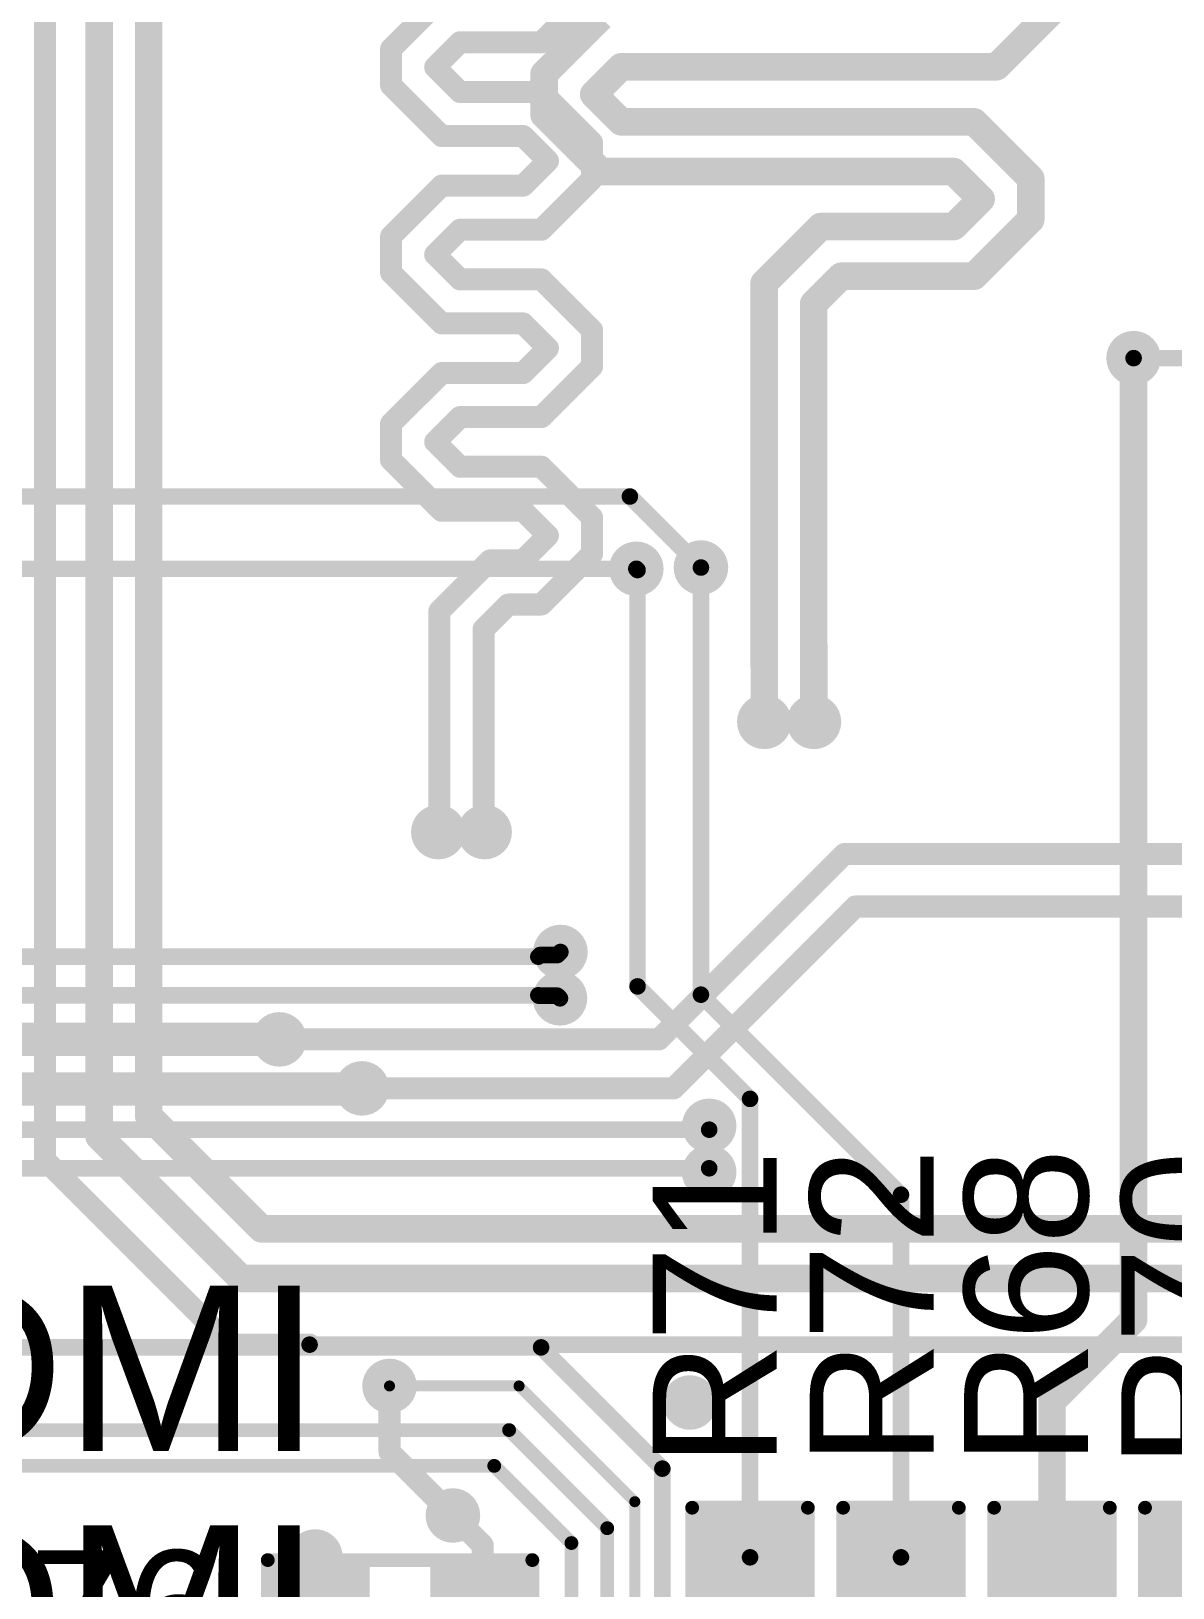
# Model space of a CAD drawing. Header units: millimetres. Extents: x -0.39 to 4.37, y -0.38 to 3.54.
# Drawn here: x 1.155 to 1.569, y 2.128 to 2.693 of the extents above; entities that cross this region are included whole.
import ezdxf

# ---------------------------------------------------------------- set-up
doc = ezdxf.new("R2010")
doc.units = ezdxf.units.MM
doc.header["$MEASUREMENT"] = 0
for name, color, linetype in [('BottomLayer', 5, 'Continuous'), ('BottomSolder', 6, 'Continuous'), ('TopLayer', 1, 'Continuous'), ('TopOverlay', 2, 'Continuous'), ('TopPaste', 8, 'Continuous'), ('TopSolder', 216, 'Continuous'), ('ViaHoleLayer', 16, 'Continuous')]:
    doc.layers.add(name, color=color, linetype=linetype)
doc.styles.add('Arial', font='', dxfattribs={"height": 0.2})
doc.styles.get('Arial').set_extended_font_data('Arial')

# ---------------------------------------------------------------- blocks, each defined once
blk = doc.blocks.new('RES0603_134')
at = {"layer": 'TopLayer'}
for points in [[(-0.015, 0.0175), (-0.015, -0.0175), (-0.045, -0.0175), (-0.045, 0.0175)], [(0.045, 0.0175), (0.045, -0.0175), (0.015, -0.0175), (0.015, 0.0175)]]:
    blk.add_hatch(color=1, dxfattribs=at).paths.add_polyline_path(points)
at = {"layer": 'TopPaste'}
for points in [[(-0.015, 0.0175), (-0.015, -0.0175), (-0.045, -0.0175), (-0.045, 0.0175)], [(0.045, 0.0175), (0.045, -0.0175), (0.015, -0.0175), (0.015, 0.0175)]]:
    blk.add_hatch(color=8, dxfattribs=at).paths.add_polyline_path(points)
at = {"layer": 'TopSolder'}
for points in [[(-0.011, 0.0215), (-0.011, -0.0215), (-0.049, -0.0215), (-0.049, 0.0215)], [(0.049, 0.0215), (0.049, -0.0215), (0.011, -0.0215), (0.011, 0.0215)]]:
    blk.add_hatch(color=216, dxfattribs=at).paths.add_polyline_path(points)
at = {"layer": 'TopOverlay', "const_width": 0.005}
for points in [[(-0.048, 0.021), (-0.048, -0.021)], [(0.048, 0.021), (-0.048, 0.021)], [(0.048, 0.021), (0.048, -0.021)], [(0.048, -0.021), (-0.048, -0.021)]]:
    blk.add_lwpolyline(points, dxfattribs=at)
at = {"layer": 'TopOverlay', "const_width": 0.0025}
for points in [[(-0.04925, 0.021, 1), (-0.04675, 0.021, 1)], [(-0.04925, 0.021, 1), (-0.04675, 0.021, 1)], [(0.04675, 0.021, 1), (0.04925, 0.021, 1)], [(0.04675, 0.021, 1), (0.04925, 0.021, 1)], [(-0.04925, -0.021, 1), (-0.04675, -0.021, 1)], [(-0.04925, -0.021, 1), (-0.04675, -0.021, 1)], [(0.04675, -0.021, 1), (0.04925, -0.021, 1)], [(0.04675, -0.021, 1), (0.04925, -0.021, 1)]]:
    blk.add_lwpolyline(points, format="xyb", close=True, dxfattribs=at)
blk = doc.blocks.new('RES0603_158')
at = {"layer": 'TopLayer'}
for points in [[(-0.015, 0.0175), (-0.015, -0.0175), (-0.045, -0.0175), (-0.045, 0.0175)], [(0.045, 0.0175), (0.045, -0.0175), (0.015, -0.0175), (0.015, 0.0175)]]:
    blk.add_hatch(color=1, dxfattribs=at).paths.add_polyline_path(points)
at = {"layer": 'TopPaste'}
for points in [[(-0.015, 0.0175), (-0.015, -0.0175), (-0.045, -0.0175), (-0.045, 0.0175)], [(0.045, 0.0175), (0.045, -0.0175), (0.015, -0.0175), (0.015, 0.0175)]]:
    blk.add_hatch(color=8, dxfattribs=at).paths.add_polyline_path(points)
at = {"layer": 'TopSolder'}
for points in [[(-0.011, 0.0215), (-0.011, -0.0215), (-0.049, -0.0215), (-0.049, 0.0215)], [(0.049, 0.0215), (0.049, -0.0215), (0.011, -0.0215), (0.011, 0.0215)]]:
    blk.add_hatch(color=216, dxfattribs=at).paths.add_polyline_path(points)
at = {"layer": 'TopOverlay', "const_width": 0.005}
for points in [[(-0.048, -0.021), (-0.048, 0.021)], [(0.048, 0.021), (-0.048, 0.021)], [(0.048, -0.021), (0.048, 0.021)], [(0.048, -0.021), (-0.048, -0.021)]]:
    blk.add_lwpolyline(points, dxfattribs=at)
at = {"layer": 'TopOverlay', "const_width": 0.0025}
for points in [[(-0.04925, 0.021, 1), (-0.04675, 0.021, 1)], [(-0.04925, 0.021, 1), (-0.04675, 0.021, 1)], [(0.04675, 0.021, 1), (0.04925, 0.021, 1)], [(0.04675, 0.021, 1), (0.04925, 0.021, 1)], [(-0.04925, -0.021, 1), (-0.04675, -0.021, 1)], [(-0.04925, -0.021, 1), (-0.04675, -0.021, 1)], [(0.04675, -0.021, 1), (0.04925, -0.021, 1)], [(0.04675, -0.021, 1), (0.04925, -0.021, 1)]]:
    blk.add_lwpolyline(points, format="xyb", close=True, dxfattribs=at)
blk = doc.blocks.new('RES0603_336')
at = {"layer": 'TopLayer'}
for points in [[(-0.015, 0.0175), (-0.015, -0.0175), (-0.045, -0.0175), (-0.045, 0.0175)], [(0.045, 0.0175), (0.045, -0.0175), (0.015, -0.0175), (0.015, 0.0175)]]:
    blk.add_hatch(color=1, dxfattribs=at).paths.add_polyline_path(points)
at = {"layer": 'TopPaste'}
for points in [[(-0.015, 0.0175), (-0.015, -0.0175), (-0.045, -0.0175), (-0.045, 0.0175)], [(0.045, 0.0175), (0.045, -0.0175), (0.015, -0.0175), (0.015, 0.0175)]]:
    blk.add_hatch(color=8, dxfattribs=at).paths.add_polyline_path(points)
at = {"layer": 'TopSolder'}
for points in [[(-0.011, 0.0215), (-0.011, -0.0215), (-0.049, -0.0215), (-0.049, 0.0215)], [(0.049, 0.0215), (0.049, -0.0215), (0.011, -0.0215), (0.011, 0.0215)]]:
    blk.add_hatch(color=216, dxfattribs=at).paths.add_polyline_path(points)
at = {"layer": 'TopOverlay', "const_width": 0.005}
for points in [[(-0.048, -0.021), (-0.048, 0.021)], [(0.048, 0.021), (-0.048, 0.021)], [(0.048, -0.021), (0.048, 0.021)], [(0.048, -0.021), (-0.048, -0.021)]]:
    blk.add_lwpolyline(points, dxfattribs=at)
at = {"layer": 'TopOverlay', "const_width": 0.0025}
for points in [[(-0.04925, 0.021, 1), (-0.04675, 0.021, 1)], [(-0.04925, 0.021, 1), (-0.04675, 0.021, 1)], [(0.04675, 0.021, 1), (0.04925, 0.021, 1)], [(0.04675, 0.021, 1), (0.04925, 0.021, 1)], [(-0.04925, -0.021, 1), (-0.04675, -0.021, 1)], [(-0.04925, -0.021, 1), (-0.04675, -0.021, 1)], [(0.04675, -0.021, 1), (0.04925, -0.021, 1)], [(0.04675, -0.021, 1), (0.04925, -0.021, 1)]]:
    blk.add_lwpolyline(points, format="xyb", close=True, dxfattribs=at)
blk = doc.blocks.new('RES0603_344')
at = {"layer": 'TopLayer'}
for points in [[(-0.015, 0.0175), (-0.015, -0.0175), (-0.045, -0.0175), (-0.045, 0.0175)], [(0.045, 0.0175), (0.045, -0.0175), (0.015, -0.0175), (0.015, 0.0175)]]:
    blk.add_hatch(color=1, dxfattribs=at).paths.add_polyline_path(points)
at = {"layer": 'TopPaste'}
for points in [[(-0.015, 0.0175), (-0.015, -0.0175), (-0.045, -0.0175), (-0.045, 0.0175)], [(0.045, 0.0175), (0.045, -0.0175), (0.015, -0.0175), (0.015, 0.0175)]]:
    blk.add_hatch(color=8, dxfattribs=at).paths.add_polyline_path(points)
at = {"layer": 'TopSolder'}
for points in [[(-0.011, 0.0215), (-0.011, -0.0215), (-0.049, -0.0215), (-0.049, 0.0215)], [(0.049, 0.0215), (0.049, -0.0215), (0.011, -0.0215), (0.011, 0.0215)]]:
    blk.add_hatch(color=216, dxfattribs=at).paths.add_polyline_path(points)
at = {"layer": 'TopOverlay', "const_width": 0.005}
for points in [[(-0.048, -0.021), (-0.048, 0.021)], [(0.048, 0.021), (-0.048, 0.021)], [(0.048, -0.021), (0.048, 0.021)], [(0.048, -0.021), (-0.048, -0.021)]]:
    blk.add_lwpolyline(points, dxfattribs=at)
at = {"layer": 'TopOverlay', "const_width": 0.0025}
for points in [[(-0.04925, 0.021, 1), (-0.04675, 0.021, 1)], [(-0.04925, 0.021, 1), (-0.04675, 0.021, 1)], [(0.04675, 0.021, 1), (0.04925, 0.021, 1)], [(0.04675, 0.021, 1), (0.04925, 0.021, 1)], [(-0.04925, -0.021, 1), (-0.04675, -0.021, 1)], [(-0.04925, -0.021, 1), (-0.04675, -0.021, 1)], [(0.04675, -0.021, 1), (0.04925, -0.021, 1)], [(0.04675, -0.021, 1), (0.04925, -0.021, 1)]]:
    blk.add_lwpolyline(points, format="xyb", close=True, dxfattribs=at)
blk = doc.blocks.new('RES0603_384')
at = {"layer": 'TopLayer'}
for points in [[(-0.015, 0.0175), (-0.015, -0.0175), (-0.045, -0.0175), (-0.045, 0.0175)], [(0.045, 0.0175), (0.045, -0.0175), (0.015, -0.0175), (0.015, 0.0175)]]:
    blk.add_hatch(color=1, dxfattribs=at).paths.add_polyline_path(points)
at = {"layer": 'TopPaste'}
for points in [[(-0.015, 0.0175), (-0.015, -0.0175), (-0.045, -0.0175), (-0.045, 0.0175)], [(0.045, 0.0175), (0.045, -0.0175), (0.015, -0.0175), (0.015, 0.0175)]]:
    blk.add_hatch(color=8, dxfattribs=at).paths.add_polyline_path(points)
at = {"layer": 'TopSolder'}
for points in [[(-0.011, 0.0215), (-0.011, -0.0215), (-0.049, -0.0215), (-0.049, 0.0215)], [(0.049, 0.0215), (0.049, -0.0215), (0.011, -0.0215), (0.011, 0.0215)]]:
    blk.add_hatch(color=216, dxfattribs=at).paths.add_polyline_path(points)
at = {"layer": 'TopOverlay', "const_width": 0.005}
for points in [[(-0.048, -0.021), (-0.048, 0.021)], [(0.048, 0.021), (-0.048, 0.021)], [(0.048, -0.021), (0.048, 0.021)], [(0.048, -0.021), (-0.048, -0.021)]]:
    blk.add_lwpolyline(points, dxfattribs=at)
at = {"layer": 'TopOverlay', "const_width": 0.0025}
for points in [[(-0.04925, 0.021, 1), (-0.04675, 0.021, 1)], [(-0.04925, 0.021, 1), (-0.04675, 0.021, 1)], [(0.04675, 0.021, 1), (0.04925, 0.021, 1)], [(0.04675, 0.021, 1), (0.04925, 0.021, 1)], [(-0.04925, -0.021, 1), (-0.04675, -0.021, 1)], [(-0.04925, -0.021, 1), (-0.04675, -0.021, 1)], [(0.04675, -0.021, 1), (0.04925, -0.021, 1)], [(0.04675, -0.021, 1), (0.04925, -0.021, 1)]]:
    blk.add_lwpolyline(points, format="xyb", close=True, dxfattribs=at)

msp = doc.modelspace()

# ---------------------------------------------------------------- hatches: boundary and pattern name
at = {"layer": 'BottomLayer'}
h = msp.add_hatch(color=5, dxfattribs=at)
edge = h.paths.add_edge_path()
edge.add_arc((1.555, 2.574), 0.00591, 0, 360)
h = msp.add_hatch(color=5, dxfattribs=at)
edge = h.paths.add_edge_path()
edge.add_arc((1.37455, 2.49755), 0.00591, 0, 360)
h = msp.add_hatch(color=5, dxfattribs=at)
edge = h.paths.add_edge_path()
edge.add_arc((1.398, 2.498), 0.00591, 0, 360)
h = msp.add_hatch(color=5, dxfattribs=at)
edge = h.paths.add_edge_path()
edge.add_arc((1.421, 2.442), 0.00591, 0, 360)
h = msp.add_hatch(color=5, dxfattribs=at)
edge = h.paths.add_edge_path()
edge.add_arc((1.439, 2.442), 0.00591, 0, 360)
h = msp.add_hatch(color=5, dxfattribs=at)
edge = h.paths.add_edge_path()
edge.add_arc((1.3027, 2.402), 0.00591, 0, 360)
h = msp.add_hatch(color=5, dxfattribs=at)
edge = h.paths.add_edge_path()
edge.add_arc((1.31952, 2.402), 0.00591, 0, 360)
h = msp.add_hatch(color=5, dxfattribs=at)
edge = h.paths.add_edge_path()
edge.add_arc((1.347, 2.35849), 0.00591, 0, 360)
h = msp.add_hatch(color=5, dxfattribs=at)
edge = h.paths.add_edge_path()
edge.add_arc((1.34685, 2.34168), 0.00591, 0, 360)
h = msp.add_hatch(color=5, dxfattribs=at)
edge = h.paths.add_edge_path()
edge.add_arc((1.245, 2.32678), 0.00591, 0, 360)
h = msp.add_hatch(color=5, dxfattribs=at)
edge = h.paths.add_edge_path()
edge.add_arc((1.275, 2.309), 0.00591, 0, 360)
h = msp.add_hatch(color=5, dxfattribs=at)
edge = h.paths.add_edge_path()
edge.add_arc((1.401, 2.29541), 0.00591, 0, 360)
h = msp.add_hatch(color=5, dxfattribs=at)
edge = h.paths.add_edge_path()
edge.add_arc((1.401, 2.27859), 0.00591, 0, 360)
h = msp.add_hatch(color=5, dxfattribs=at)
edge = h.paths.add_edge_path()
edge.add_arc((1.285, 2.201), 0.00591, 0, 360)
h = msp.add_hatch(color=5, dxfattribs=at)
edge = h.paths.add_edge_path()
edge.add_arc((1.394, 2.195), 0.00591, 0, 360)
h = msp.add_hatch(color=5, dxfattribs=at)
edge = h.paths.add_edge_path()
edge.add_arc((1.308, 2.154), 0.00591, 0, 360)
h = msp.add_hatch(color=5, dxfattribs=at)
edge = h.paths.add_edge_path()
edge.add_arc((1.258, 2.139), 0.00591, 0, 360)
at = {"layer": 'BottomSolder'}
h = msp.add_hatch(color=6, dxfattribs=at)
edge = h.paths.add_edge_path()
edge.add_arc((1.555, 2.574), 0.00991, 0, 360)
h = msp.add_hatch(color=6, dxfattribs=at)
edge = h.paths.add_edge_path()
edge.add_arc((1.37455, 2.49755), 0.00991, 0, 360)
h = msp.add_hatch(color=6, dxfattribs=at)
edge = h.paths.add_edge_path()
edge.add_arc((1.398, 2.498), 0.00991, 0, 360)
h = msp.add_hatch(color=6, dxfattribs=at)
edge = h.paths.add_edge_path()
edge.add_arc((1.421, 2.442), 0.00991, 0, 360)
h = msp.add_hatch(color=6, dxfattribs=at)
edge = h.paths.add_edge_path()
edge.add_arc((1.439, 2.442), 0.00991, 0, 360)
h = msp.add_hatch(color=6, dxfattribs=at)
edge = h.paths.add_edge_path()
edge.add_arc((1.3027, 2.402), 0.00991, 0, 360)
h = msp.add_hatch(color=6, dxfattribs=at)
edge = h.paths.add_edge_path()
edge.add_arc((1.31952, 2.402), 0.00991, 0, 360)
h = msp.add_hatch(color=6, dxfattribs=at)
edge = h.paths.add_edge_path()
edge.add_arc((1.347, 2.35849), 0.00991, 0, 360)
h = msp.add_hatch(color=6, dxfattribs=at)
edge = h.paths.add_edge_path()
edge.add_arc((1.34685, 2.34168), 0.00991, 0, 360)
h = msp.add_hatch(color=6, dxfattribs=at)
edge = h.paths.add_edge_path()
edge.add_arc((1.245, 2.32678), 0.00991, 0, 360)
h = msp.add_hatch(color=6, dxfattribs=at)
edge = h.paths.add_edge_path()
edge.add_arc((1.275, 2.309), 0.00991, 0, 360)
h = msp.add_hatch(color=6, dxfattribs=at)
edge = h.paths.add_edge_path()
edge.add_arc((1.401, 2.29541), 0.00991, 0, 360)
h = msp.add_hatch(color=6, dxfattribs=at)
edge = h.paths.add_edge_path()
edge.add_arc((1.401, 2.27859), 0.00991, 0, 360)
h = msp.add_hatch(color=6, dxfattribs=at)
edge = h.paths.add_edge_path()
edge.add_arc((1.285, 2.201), 0.00991, 0, 360)
h = msp.add_hatch(color=6, dxfattribs=at)
edge = h.paths.add_edge_path()
edge.add_arc((1.394, 2.195), 0.00991, 0, 360)
h = msp.add_hatch(color=6, dxfattribs=at)
edge = h.paths.add_edge_path()
edge.add_arc((1.308, 2.154), 0.00991, 0, 360)
h = msp.add_hatch(color=6, dxfattribs=at)
edge = h.paths.add_edge_path()
edge.add_arc((1.258, 2.139), 0.00991, 0, 360)
at = {"layer": 'TopLayer'}
h = msp.add_hatch(color=1, dxfattribs=at)
edge = h.paths.add_edge_path()
edge.add_arc((1.555, 2.574), 0.00591, 0, 360)
h = msp.add_hatch(color=1, dxfattribs=at)
edge = h.paths.add_edge_path()
edge.add_arc((1.37455, 2.49755), 0.00591, 0, 360)
h = msp.add_hatch(color=1, dxfattribs=at)
edge = h.paths.add_edge_path()
edge.add_arc((1.398, 2.498), 0.00591, 0, 360)
h = msp.add_hatch(color=1, dxfattribs=at)
edge = h.paths.add_edge_path()
edge.add_arc((1.421, 2.442), 0.00591, 0, 360)
h = msp.add_hatch(color=1, dxfattribs=at)
edge = h.paths.add_edge_path()
edge.add_arc((1.439, 2.442), 0.00591, 0, 360)
h = msp.add_hatch(color=1, dxfattribs=at)
edge = h.paths.add_edge_path()
edge.add_arc((1.3027, 2.402), 0.00591, 0, 360)
h = msp.add_hatch(color=1, dxfattribs=at)
edge = h.paths.add_edge_path()
edge.add_arc((1.31952, 2.402), 0.00591, 0, 360)
h = msp.add_hatch(color=1, dxfattribs=at)
edge = h.paths.add_edge_path()
edge.add_arc((1.347, 2.35849), 0.00591, 0, 360)
h = msp.add_hatch(color=1, dxfattribs=at)
edge = h.paths.add_edge_path()
edge.add_arc((1.34685, 2.34168), 0.00591, 0, 360)
h = msp.add_hatch(color=1, dxfattribs=at)
edge = h.paths.add_edge_path()
edge.add_arc((1.245, 2.32678), 0.00591, 0, 360)
h = msp.add_hatch(color=1, dxfattribs=at)
edge = h.paths.add_edge_path()
edge.add_arc((1.275, 2.309), 0.00591, 0, 360)
h = msp.add_hatch(color=1, dxfattribs=at)
edge = h.paths.add_edge_path()
edge.add_arc((1.401, 2.29541), 0.00591, 0, 360)
h = msp.add_hatch(color=1, dxfattribs=at)
edge = h.paths.add_edge_path()
edge.add_arc((1.401, 2.27859), 0.00591, 0, 360)
h = msp.add_hatch(color=1, dxfattribs=at)
edge = h.paths.add_edge_path()
edge.add_arc((1.285, 2.201), 0.00591, 0, 360)
h = msp.add_hatch(color=1, dxfattribs=at)
edge = h.paths.add_edge_path()
edge.add_arc((1.394, 2.195), 0.00591, 0, 360)
h = msp.add_hatch(color=1, dxfattribs=at)
edge = h.paths.add_edge_path()
edge.add_arc((1.308, 2.154), 0.00591, 0, 360)
h = msp.add_hatch(color=1, dxfattribs=at)
edge = h.paths.add_edge_path()
edge.add_arc((1.258, 2.139), 0.00591, 0, 360)
at = {"layer": 'TopSolder'}
h = msp.add_hatch(color=216, dxfattribs=at)
edge = h.paths.add_edge_path()
edge.add_arc((1.555, 2.574), 0.00991, 0, 360)
h = msp.add_hatch(color=216, dxfattribs=at)
edge = h.paths.add_edge_path()
edge.add_arc((1.37455, 2.49755), 0.00991, 0, 360)
h = msp.add_hatch(color=216, dxfattribs=at)
edge = h.paths.add_edge_path()
edge.add_arc((1.398, 2.498), 0.00991, 0, 360)
h = msp.add_hatch(color=216, dxfattribs=at)
edge = h.paths.add_edge_path()
edge.add_arc((1.421, 2.442), 0.00991, 0, 360)
h = msp.add_hatch(color=216, dxfattribs=at)
edge = h.paths.add_edge_path()
edge.add_arc((1.439, 2.442), 0.00991, 0, 360)
h = msp.add_hatch(color=216, dxfattribs=at)
edge = h.paths.add_edge_path()
edge.add_arc((1.3027, 2.402), 0.00991, 0, 360)
h = msp.add_hatch(color=216, dxfattribs=at)
edge = h.paths.add_edge_path()
edge.add_arc((1.31952, 2.402), 0.00991, 0, 360)
h = msp.add_hatch(color=216, dxfattribs=at)
edge = h.paths.add_edge_path()
edge.add_arc((1.347, 2.35849), 0.00991, 0, 360)
h = msp.add_hatch(color=216, dxfattribs=at)
edge = h.paths.add_edge_path()
edge.add_arc((1.34685, 2.34168), 0.00991, 0, 360)
h = msp.add_hatch(color=216, dxfattribs=at)
edge = h.paths.add_edge_path()
edge.add_arc((1.245, 2.32678), 0.00991, 0, 360)
h = msp.add_hatch(color=216, dxfattribs=at)
edge = h.paths.add_edge_path()
edge.add_arc((1.275, 2.309), 0.00991, 0, 360)
h = msp.add_hatch(color=216, dxfattribs=at)
edge = h.paths.add_edge_path()
edge.add_arc((1.401, 2.29541), 0.00991, 0, 360)
h = msp.add_hatch(color=216, dxfattribs=at)
edge = h.paths.add_edge_path()
edge.add_arc((1.401, 2.27859), 0.00991, 0, 360)
h = msp.add_hatch(color=216, dxfattribs=at)
edge = h.paths.add_edge_path()
edge.add_arc((1.285, 2.201), 0.00991, 0, 360)
h = msp.add_hatch(color=216, dxfattribs=at)
edge = h.paths.add_edge_path()
edge.add_arc((1.394, 2.195), 0.00991, 0, 360)
h = msp.add_hatch(color=216, dxfattribs=at)
edge = h.paths.add_edge_path()
edge.add_arc((1.308, 2.154), 0.00991, 0, 360)
h = msp.add_hatch(color=216, dxfattribs=at)
edge = h.paths.add_edge_path()
edge.add_arc((1.258, 2.139), 0.00991, 0, 360)
at = {"layer": 'ViaHoleLayer'}
h = msp.add_hatch(color=16, dxfattribs=at)
edge = h.paths.add_edge_path()
edge.add_arc((1.555, 2.574), 0.00394, 0, 360)
h = msp.add_hatch(color=16, dxfattribs=at)
edge = h.paths.add_edge_path()
edge.add_arc((1.37455, 2.49755), 0.00394, 0, 360)
h = msp.add_hatch(color=16, dxfattribs=at)
edge = h.paths.add_edge_path()
edge.add_arc((1.398, 2.498), 0.00394, 0, 360)
h = msp.add_hatch(color=16, dxfattribs=at)
edge = h.paths.add_edge_path()
edge.add_arc((1.421, 2.442), 0.00394, 0, 360)
h = msp.add_hatch(color=16, dxfattribs=at)
edge = h.paths.add_edge_path()
edge.add_arc((1.439, 2.442), 0.00394, 0, 360)
h = msp.add_hatch(color=16, dxfattribs=at)
edge = h.paths.add_edge_path()
edge.add_arc((1.3027, 2.402), 0.00394, 0, 360)
h = msp.add_hatch(color=16, dxfattribs=at)
edge = h.paths.add_edge_path()
edge.add_arc((1.31952, 2.402), 0.00394, 0, 360)
h = msp.add_hatch(color=16, dxfattribs=at)
edge = h.paths.add_edge_path()
edge.add_arc((1.347, 2.35849), 0.00394, 0, 360)
h = msp.add_hatch(color=16, dxfattribs=at)
edge = h.paths.add_edge_path()
edge.add_arc((1.34685, 2.34168), 0.00394, 0, 360)
h = msp.add_hatch(color=16, dxfattribs=at)
edge = h.paths.add_edge_path()
edge.add_arc((1.245, 2.32678), 0.00394, 0, 360)
h = msp.add_hatch(color=16, dxfattribs=at)
edge = h.paths.add_edge_path()
edge.add_arc((1.275, 2.309), 0.00394, 0, 360)
h = msp.add_hatch(color=16, dxfattribs=at)
edge = h.paths.add_edge_path()
edge.add_arc((1.401, 2.29541), 0.00394, 0, 360)
h = msp.add_hatch(color=16, dxfattribs=at)
edge = h.paths.add_edge_path()
edge.add_arc((1.401, 2.27859), 0.00394, 0, 360)
h = msp.add_hatch(color=16, dxfattribs=at)
edge = h.paths.add_edge_path()
edge.add_arc((1.285, 2.201), 0.00394, 0, 360)
h = msp.add_hatch(color=16, dxfattribs=at)
edge = h.paths.add_edge_path()
edge.add_arc((1.394, 2.195), 0.00394, 0, 360)
h = msp.add_hatch(color=16, dxfattribs=at)
edge = h.paths.add_edge_path()
edge.add_arc((1.308, 2.154), 0.00394, 0, 360)
h = msp.add_hatch(color=16, dxfattribs=at)
edge = h.paths.add_edge_path()
edge.add_arc((1.258, 2.139), 0.00394, 0, 360)

# ---------------------------------------------------------------- linework, layer by layer
at = {"layer": 'BottomLayer'}
for points, const_width in [([(1.16, 2.283), (1.16, 2.848)], 0.008), ([(1.17961, 2.67521), (1.17961, 2.83)], 0.01), ([(1.19761, 2.67521), (1.19761, 2.83)], 0.01), ([(1.28557, 2.68622), (1.30394, 2.70459)], 0.008), ([(1.34011, 2.68859), (1.35848, 2.70697)], 0.008), ([(1.28557, 2.67297), (1.28557, 2.68622)], 0.008), ([(1.30157, 2.67959), (1.31057, 2.68859)], 0.008), ([(1.31057, 2.68859), (1.34011, 2.68859)], 0.008), ([(1.30157, 2.67959), (1.30157, 2.67959)], 0.008), ([(1.30157, 2.67959), (1.31057, 2.67059)], 0.008), ([(1.17961, 2.29154), (1.17961, 2.67521)], 0.01), ([(1.19761, 2.299), (1.19761, 2.67521)], 0.01), ([(1.28557, 2.67297), (1.30394, 2.65459)], 0.008), ([(1.31057, 2.67059), (1.34011, 2.67059)], 0.008), ([(1.34011, 2.67059), (1.35848, 2.65222)], 0.008), ([(1.30394, 2.65459), (1.33348, 2.65459)], 0.008), ([(1.33348, 2.65459), (1.34248, 2.64559)], 0.008), ([(1.35848, 2.63897), (1.35848, 2.65222)], 0.008), ([(1.33348, 2.63659), (1.34248, 2.64559)], 0.008), ([(1.34248, 2.64559), (1.34248, 2.64559)], 0.008), ([(1.28557, 2.61822), (1.30394, 2.63659)], 0.008), ([(1.30394, 2.63659), (1.33348, 2.63659)], 0.008), ([(1.34011, 2.62059), (1.35848, 2.63897)], 0.008), ([(1.28557, 2.60497), (1.28557, 2.61822)], 0.008), ([(1.30157, 2.61159), (1.31057, 2.62059)], 0.008), ([(1.31057, 2.62059), (1.34011, 2.62059)], 0.008), ([(1.30157, 2.61159), (1.30157, 2.61159)], 0.008), ([(1.30157, 2.61159), (1.31057, 2.60259)], 0.008), ([(1.28557, 2.60497), (1.30394, 2.58659)], 0.008), ([(1.31057, 2.60259), (1.34011, 2.60259)], 0.008), ([(1.34011, 2.60259), (1.35848, 2.58422)], 0.008), ([(1.30394, 2.58659), (1.33348, 2.58659)], 0.008), ([(1.33348, 2.58659), (1.34248, 2.57759)], 0.008), ([(1.35848, 2.57097), (1.35848, 2.58422)], 0.008), ([(1.33348, 2.56859), (1.34248, 2.57759)], 0.008), ([(1.34248, 2.57759), (1.34248, 2.57759)], 0.008), ([(1.555, 2.574), (2.467, 2.574)], 0.006), ([(1.28557, 2.55022), (1.30394, 2.56859)], 0.008), ([(1.30394, 2.56859), (1.33348, 2.56859)], 0.008), ([(1.34011, 2.55259), (1.35848, 2.57097)], 0.008), ([(1.28557, 2.53697), (1.28557, 2.55022)], 0.008), ([(1.30157, 2.54359), (1.31057, 2.55259)], 0.008), ([(1.31057, 2.55259), (1.34011, 2.55259)], 0.008), ([(1.30157, 2.54359), (1.30157, 2.54359)], 0.008), ([(1.30157, 2.54359), (1.31057, 2.53459)], 0.008), ([(1.28557, 2.53697), (1.30394, 2.51859)], 0.008), ([(1.31057, 2.53459), (1.34011, 2.53459)], 0.008), ([(1.34011, 2.53459), (1.35848, 2.51622)], 0.008), ([(1.30394, 2.51859), (1.33348, 2.51859)], 0.008), ([(1.33348, 2.51859), (1.34248, 2.50959)], 0.008), ([(1.35848, 2.50297), (1.35848, 2.51622)], 0.008), ([(1.33348, 2.50059), (1.34248, 2.50959)], 0.008), ([(1.34248, 2.50959), (1.34248, 2.50959)], 0.008), ([(1.30311, 2.48222), (1.32148, 2.50059)], 0.008), ([(1.32148, 2.50059), (1.33348, 2.50059)], 0.008), ([(1.34011, 2.48459), (1.35848, 2.50297)], 0.008), ([(1.30311, 2.43291), (1.30311, 2.48222)], 0.008), ([(1.31911, 2.47559), (1.32811, 2.48459)], 0.008), ([(1.32811, 2.48459), (1.34011, 2.48459)], 0.008), ([(1.31911, 2.43291), (1.31911, 2.47559)], 0.008), ([(1.30311, 2.408), (1.30311, 2.43291)], 0.008), ([(1.31911, 2.408), (1.31911, 2.43291)], 0.008), ([(1.38278, 2.32678), (1.45, 2.394)], 0.008), ([(1.45, 2.394), (1.765, 2.394)], 0.008), ([(1.38807, 2.309), (1.45407, 2.375)], 0.008), ([(1.45407, 2.375), (1.754, 2.375)], 0.008), ([(1.245, 2.32678), (1.38278, 2.32678)], 0.008), ([(1.275, 2.309), (1.38807, 2.309)], 0.008), ([(1.19761, 2.299), (1.23861, 2.258)], 0.01), ([(1.17961, 2.29154), (1.23115, 2.24)], 0.01), ([(1.16, 2.283), (1.227, 2.216)], 0.008), ([(1.23861, 2.258), (1.697, 2.258)], 0.01), ([(1.23115, 2.24), (1.697, 2.24)], 0.01), ([(1.227, 2.216), (1.256, 2.216)], 0.008), ([(1.256, 2.216), (1.76831, 2.216)], 0.006), ([(1.285, 2.177), (1.285, 2.201)], 0.008), ([(1.285, 2.177), (1.308, 2.154)], 0.008)]:
    msp.add_lwpolyline(points, dxfattribs=dict(at, const_width=const_width))
for points, const_width in [([(1.28357, 2.68622, 1), (1.28757, 2.68622, 1)], 0.004), ([(1.28357, 2.68622, 1), (1.28757, 2.68622, 1)], 0.004), ([(1.30857, 2.68859, 1), (1.31257, 2.68859, 1)], 0.004), ([(1.30857, 2.68859, 1), (1.31257, 2.68859, 1)], 0.004), ([(1.33811, 2.68859, 1), (1.34211, 2.68859, 1)], 0.004), ([(1.33811, 2.68859, 1), (1.34211, 2.68859, 1)], 0.004), ([(1.29957, 2.67959, 1), (1.30357, 2.67959, 1)], 0.004), ([(1.29957, 2.67959, 1), (1.30357, 2.67959, 1)], 0.004), ([(1.29957, 2.67959, 1), (1.30357, 2.67959, 1)], 0.004), ([(1.29957, 2.67959, 1), (1.30357, 2.67959, 1)], 0.004), ([(1.17711, 2.67521, 1), (1.18211, 2.67521, 1)], 0.005), ([(1.17711, 2.67521, 1), (1.18211, 2.67521, 1)], 0.005), ([(1.19511, 2.67521, 1), (1.20011, 2.67521, 1)], 0.005), ([(1.19511, 2.67521, 1), (1.20011, 2.67521, 1)], 0.005), ([(1.28357, 2.67297, 1), (1.28757, 2.67297, 1)], 0.004), ([(1.28357, 2.67297, 1), (1.28757, 2.67297, 1)], 0.004), ([(1.30857, 2.67059, 1), (1.31257, 2.67059, 1)], 0.004), ([(1.30857, 2.67059, 1), (1.31257, 2.67059, 1)], 0.004), ([(1.33811, 2.67059, 1), (1.34211, 2.67059, 1)], 0.004), ([(1.33811, 2.67059, 1), (1.34211, 2.67059, 1)], 0.004), ([(1.30194, 2.65459, 1), (1.30594, 2.65459, 1)], 0.004), ([(1.30194, 2.65459, 1), (1.30594, 2.65459, 1)], 0.004), ([(1.33148, 2.65459, 1), (1.33548, 2.65459, 1)], 0.004), ([(1.33148, 2.65459, 1), (1.33548, 2.65459, 1)], 0.004), ([(1.35648, 2.65222, 1), (1.36048, 2.65222, 1)], 0.004), ([(1.35648, 2.65222, 1), (1.36048, 2.65222, 1)], 0.004), ([(1.34048, 2.64559, 1), (1.34448, 2.64559, 1)], 0.004), ([(1.34048, 2.64559, 1), (1.34448, 2.64559, 1)], 0.004), ([(1.34048, 2.64559, 1), (1.34448, 2.64559, 1)], 0.004), ([(1.34048, 2.64559, 1), (1.34448, 2.64559, 1)], 0.004), ([(1.30194, 2.63659, 1), (1.30594, 2.63659, 1)], 0.004), ([(1.30194, 2.63659, 1), (1.30594, 2.63659, 1)], 0.004), ([(1.33148, 2.63659, 1), (1.33548, 2.63659, 1)], 0.004), ([(1.33148, 2.63659, 1), (1.33548, 2.63659, 1)], 0.004), ([(1.35648, 2.63897, 1), (1.36048, 2.63897, 1)], 0.004), ([(1.35648, 2.63897, 1), (1.36048, 2.63897, 1)], 0.004), ([(1.28357, 2.61822, 1), (1.28757, 2.61822, 1)], 0.004), ([(1.28357, 2.61822, 1), (1.28757, 2.61822, 1)], 0.004), ([(1.30857, 2.62059, 1), (1.31257, 2.62059, 1)], 0.004), ([(1.30857, 2.62059, 1), (1.31257, 2.62059, 1)], 0.004), ([(1.33811, 2.62059, 1), (1.34211, 2.62059, 1)], 0.004), ([(1.33811, 2.62059, 1), (1.34211, 2.62059, 1)], 0.004), ([(1.29957, 2.61159, 1), (1.30357, 2.61159, 1)], 0.004), ([(1.29957, 2.61159, 1), (1.30357, 2.61159, 1)], 0.004), ([(1.29957, 2.61159, 1), (1.30357, 2.61159, 1)], 0.004), ([(1.29957, 2.61159, 1), (1.30357, 2.61159, 1)], 0.004), ([(1.28357, 2.60497, 1), (1.28757, 2.60497, 1)], 0.004), ([(1.28357, 2.60497, 1), (1.28757, 2.60497, 1)], 0.004), ([(1.30857, 2.60259, 1), (1.31257, 2.60259, 1)], 0.004), ([(1.30857, 2.60259, 1), (1.31257, 2.60259, 1)], 0.004), ([(1.33811, 2.60259, 1), (1.34211, 2.60259, 1)], 0.004), ([(1.33811, 2.60259, 1), (1.34211, 2.60259, 1)], 0.004), ([(1.30194, 2.58659, 1), (1.30594, 2.58659, 1)], 0.004), ([(1.30194, 2.58659, 1), (1.30594, 2.58659, 1)], 0.004), ([(1.33148, 2.58659, 1), (1.33548, 2.58659, 1)], 0.004), ([(1.33148, 2.58659, 1), (1.33548, 2.58659, 1)], 0.004), ([(1.35648, 2.58422, 1), (1.36048, 2.58422, 1)], 0.004), ([(1.35648, 2.58422, 1), (1.36048, 2.58422, 1)], 0.004), ([(1.34048, 2.57759, 1), (1.34448, 2.57759, 1)], 0.004), ([(1.34048, 2.57759, 1), (1.34448, 2.57759, 1)], 0.004), ([(1.34048, 2.57759, 1), (1.34448, 2.57759, 1)], 0.004), ([(1.34048, 2.57759, 1), (1.34448, 2.57759, 1)], 0.004), ([(1.5535, 2.574, 1), (1.5565, 2.574, 1)], 0.003), ([(1.30194, 2.56859, 1), (1.30594, 2.56859, 1)], 0.004), ([(1.30194, 2.56859, 1), (1.30594, 2.56859, 1)], 0.004), ([(1.33148, 2.56859, 1), (1.33548, 2.56859, 1)], 0.004), ([(1.33148, 2.56859, 1), (1.33548, 2.56859, 1)], 0.004), ([(1.35648, 2.57097, 1), (1.36048, 2.57097, 1)], 0.004), ([(1.35648, 2.57097, 1), (1.36048, 2.57097, 1)], 0.004), ([(1.28357, 2.55022, 1), (1.28757, 2.55022, 1)], 0.004), ([(1.28357, 2.55022, 1), (1.28757, 2.55022, 1)], 0.004), ([(1.30857, 2.55259, 1), (1.31257, 2.55259, 1)], 0.004), ([(1.30857, 2.55259, 1), (1.31257, 2.55259, 1)], 0.004), ([(1.33811, 2.55259, 1), (1.34211, 2.55259, 1)], 0.004), ([(1.33811, 2.55259, 1), (1.34211, 2.55259, 1)], 0.004), ([(1.29957, 2.54359, 1), (1.30357, 2.54359, 1)], 0.004), ([(1.29957, 2.54359, 1), (1.30357, 2.54359, 1)], 0.004), ([(1.29957, 2.54359, 1), (1.30357, 2.54359, 1)], 0.004), ([(1.29957, 2.54359, 1), (1.30357, 2.54359, 1)], 0.004), ([(1.28357, 2.53697, 1), (1.28757, 2.53697, 1)], 0.004), ([(1.28357, 2.53697, 1), (1.28757, 2.53697, 1)], 0.004), ([(1.30857, 2.53459, 1), (1.31257, 2.53459, 1)], 0.004), ([(1.30857, 2.53459, 1), (1.31257, 2.53459, 1)], 0.004), ([(1.33811, 2.53459, 1), (1.34211, 2.53459, 1)], 0.004), ([(1.33811, 2.53459, 1), (1.34211, 2.53459, 1)], 0.004), ([(1.30194, 2.51859, 1), (1.30594, 2.51859, 1)], 0.004), ([(1.30194, 2.51859, 1), (1.30594, 2.51859, 1)], 0.004), ([(1.33148, 2.51859, 1), (1.33548, 2.51859, 1)], 0.004), ([(1.33148, 2.51859, 1), (1.33548, 2.51859, 1)], 0.004), ([(1.35648, 2.51622, 1), (1.36048, 2.51622, 1)], 0.004), ([(1.35648, 2.51622, 1), (1.36048, 2.51622, 1)], 0.004), ([(1.34048, 2.50959, 1), (1.34448, 2.50959, 1)], 0.004), ([(1.34048, 2.50959, 1), (1.34448, 2.50959, 1)], 0.004), ([(1.34048, 2.50959, 1), (1.34448, 2.50959, 1)], 0.004), ([(1.34048, 2.50959, 1), (1.34448, 2.50959, 1)], 0.004), ([(1.31948, 2.50059, 1), (1.32348, 2.50059, 1)], 0.004), ([(1.31948, 2.50059, 1), (1.32348, 2.50059, 1)], 0.004), ([(1.33148, 2.50059, 1), (1.33548, 2.50059, 1)], 0.004), ([(1.33148, 2.50059, 1), (1.33548, 2.50059, 1)], 0.004), ([(1.35648, 2.50297, 1), (1.36048, 2.50297, 1)], 0.004), ([(1.35648, 2.50297, 1), (1.36048, 2.50297, 1)], 0.004), ([(1.30111, 2.48222, 1), (1.30511, 2.48222, 1)], 0.004), ([(1.30111, 2.48222, 1), (1.30511, 2.48222, 1)], 0.004), ([(1.32611, 2.48459, 1), (1.33011, 2.48459, 1)], 0.004), ([(1.32611, 2.48459, 1), (1.33011, 2.48459, 1)], 0.004), ([(1.33811, 2.48459, 1), (1.34211, 2.48459, 1)], 0.004), ([(1.33811, 2.48459, 1), (1.34211, 2.48459, 1)], 0.004), ([(1.31711, 2.47559, 1), (1.32111, 2.47559, 1)], 0.004), ([(1.31711, 2.47559, 1), (1.32111, 2.47559, 1)], 0.004), ([(1.30111, 2.43291, 1), (1.30511, 2.43291, 1)], 0.004), ([(1.30111, 2.43291, 1), (1.30511, 2.43291, 1)], 0.004), ([(1.31711, 2.43291, 1), (1.32111, 2.43291, 1)], 0.004), ([(1.31711, 2.43291, 1), (1.32111, 2.43291, 1)], 0.004), ([(1.30111, 2.408, 1), (1.30511, 2.408, 1)], 0.004), ([(1.31711, 2.408, 1), (1.32111, 2.408, 1)], 0.004), ([(1.448, 2.394, 1), (1.452, 2.394, 1)], 0.004), ([(1.448, 2.394, 1), (1.452, 2.394, 1)], 0.004), ([(1.45207, 2.375, 1), (1.45607, 2.375, 1)], 0.004), ([(1.45207, 2.375, 1), (1.45607, 2.375, 1)], 0.004), ([(1.243, 2.32678, 1), (1.247, 2.32678, 1)], 0.004), ([(1.38078, 2.32678, 1), (1.38478, 2.32678, 1)], 0.004), ([(1.38078, 2.32678, 1), (1.38478, 2.32678, 1)], 0.004), ([(1.273, 2.309, 1), (1.277, 2.309, 1)], 0.004), ([(1.38607, 2.309, 1), (1.39007, 2.309, 1)], 0.004), ([(1.38607, 2.309, 1), (1.39007, 2.309, 1)], 0.004), ([(1.19511, 2.299, 1), (1.20011, 2.299, 1)], 0.005), ([(1.19511, 2.299, 1), (1.20011, 2.299, 1)], 0.005), ([(1.17711, 2.29154, 1), (1.18211, 2.29154, 1)], 0.005), ([(1.17711, 2.29154, 1), (1.18211, 2.29154, 1)], 0.005), ([(1.158, 2.283, 1), (1.162, 2.283, 1)], 0.004), ([(1.158, 2.283, 1), (1.162, 2.283, 1)], 0.004), ([(1.23611, 2.258, 1), (1.24111, 2.258, 1)], 0.005), ([(1.23611, 2.258, 1), (1.24111, 2.258, 1)], 0.005), ([(1.22865, 2.24, 1), (1.23365, 2.24, 1)], 0.005), ([(1.22865, 2.24, 1), (1.23365, 2.24, 1)], 0.005), ([(1.225, 2.216, 1), (1.229, 2.216, 1)], 0.004), ([(1.225, 2.216, 1), (1.229, 2.216, 1)], 0.004), ([(1.254, 2.216, 1), (1.258, 2.216, 1)], 0.004), ([(1.2545, 2.216, 1), (1.2575, 2.216, 1)], 0.003), ([(1.283, 2.201, 1), (1.287, 2.201, 1)], 0.004), ([(1.283, 2.177, 1), (1.287, 2.177, 1)], 0.004), ([(1.283, 2.177, 1), (1.287, 2.177, 1)], 0.004), ([(1.306, 2.154, 1), (1.31, 2.154, 1)], 0.004)]:
    msp.add_lwpolyline(points, format="xyb", close=True, dxfattribs=dict(at, const_width=const_width))
at = {"layer": 'TopLayer'}
for points, const_width in [([(1.34109, 2.67718), (1.36163, 2.69773)], 0.01), ([(1.50525, 2.67973), (1.52579, 2.70027)], 0.01), ([(1.35909, 2.66973), (1.36909, 2.67973)], 0.01), ([(1.36909, 2.67973), (1.50525, 2.67973)], 0.01), ([(1.34109, 2.66227), (1.34109, 2.67718)], 0.01), ([(1.35909, 2.66973), (1.35909, 2.66973)], 0.01), ([(1.35909, 2.66973), (1.36909, 2.65973)], 0.01), ([(1.34109, 2.66227), (1.36163, 2.64173)], 0.01), ([(1.36909, 2.65973), (1.49714, 2.65973)], 0.01), ([(1.49714, 2.65973), (1.51768, 2.63918)], 0.01), ([(1.36163, 2.64173), (1.48968, 2.64173)], 0.01), ([(1.48968, 2.64173), (1.49968, 2.63173)], 0.01), ([(1.51768, 2.62427), (1.51768, 2.63918)], 0.01), ([(1.48968, 2.62173), (1.49968, 2.63173)], 0.01), ([(1.49968, 2.63173), (1.49968, 2.63173)], 0.01), ([(1.49714, 2.60373), (1.51768, 2.62427)], 0.01), ([(1.42091, 2.60118), (1.44146, 2.62173)], 0.01), ([(1.44146, 2.62173), (1.48968, 2.62173)], 0.01), ([(1.42091, 2.46221), (1.42091, 2.60118)], 0.01), ([(1.43891, 2.59373), (1.44891, 2.60373)], 0.01), ([(1.44891, 2.60373), (1.49714, 2.60373)], 0.01), ([(1.43891, 2.46967), (1.43891, 2.59373)], 0.01), ([(1.555, 2.225), (1.555, 2.574)], 0.01), ([(1.11809, 2.52378), (1.37222, 2.52378)], 0.006), ([(1.37222, 2.52378), (1.398, 2.498)], 0.006), ([(0.99349, 2.49755), (1.37455, 2.49755)], 0.006), ([(1.37455, 2.49755), (1.375, 2.49709)], 0.006), ([(1.375, 2.346), (1.375, 2.49709)], 0.006), ([(1.398, 2.343), (1.398, 2.498)], 0.006), ([(1.43891, 2.46967), (1.439, 2.46958)], 0.01), ([(1.439, 2.462), (1.439, 2.46958)], 0.01), ([(1.42091, 2.46221), (1.421, 2.46213)], 0.01), ([(1.421, 2.462), (1.421, 2.46213)], 0.01), ([(1.421, 2.442), (1.421, 2.462)], 0.01), ([(1.439, 2.442), (1.439, 2.462)], 0.01), ([(1.34589, 2.35738), (1.347, 2.35849)], 0.006), ([(0.87651, 2.35678), (1.339, 2.35678)], 0.006), ([(1.339, 2.35678), (1.3396, 2.35738)], 0.006), ([(1.3396, 2.35738), (1.34589, 2.35738)], 0.006), ([(0.87072, 2.34278), (1.339, 2.34278)], 0.006), ([(1.339, 2.34278), (1.33915, 2.34263)], 0.006), ([(1.33915, 2.34263), (1.3459, 2.34263)], 0.006), ([(1.3459, 2.34263), (1.34685, 2.34168)], 0.006), ([(1.375, 2.346), (1.41582, 2.30518)], 0.006), ([(1.398, 2.343), (1.47059, 2.27041)], 0.006), ([(0.86622, 2.32678), (1.245, 2.32678)], 0.012), ([(0.86018, 2.30878), (1.27422, 2.30878)], 0.012), ([(1.41582, 2.13882), (1.41582, 2.30518)], 0.006), ([(0.845, 2.294), (1.401, 2.294)], 0.006), ([(0.8392, 2.28), (1.401, 2.28)], 0.006), ([(1.47059, 2.13882), (1.47059, 2.27041)], 0.006), ([(1.52537, 2.19537), (1.555, 2.225)], 0.01), ([(1.039, 2.215), (1.34, 2.215)], 0.006), ([(1.34, 2.215), (1.384, 2.171)], 0.006), ([(1.285, 2.201), (1.332, 2.201)], 0.004), ([(1.332, 2.201), (1.374, 2.159)], 0.004), ([(1.52537, 2.13882), (1.52537, 2.19537)], 0.01), ([(0.90262, 2.185), (1.32838, 2.185)], 0.005), ([(1.32838, 2.185), (1.364, 2.14938)], 0.005), ([(1.064, 2.172), (1.323, 2.172)], 0.005), ([(1.323, 2.172), (1.351, 2.144)], 0.005), ([(1.384, 2.11851), (1.384, 2.171)], 0.006), ([(1.374, 2.11064), (1.374, 2.159)], 0.004), ([(1.308, 2.154), (1.31882, 2.14318)], 0.008), ([(1.258, 2.11764), (1.258, 2.139)], 0.02), ([(1.31882, 2.11682), (1.31882, 2.14318)], 0.008), ([(1.364, 2.06038), (1.364, 2.14938)], 0.005), ([(1.351, 2.055), (1.351, 2.144)], 0.005)]:
    msp.add_lwpolyline(points, dxfattribs=dict(at, const_width=const_width))
for points, const_width in [([(1.36659, 2.67973, 1), (1.37159, 2.67973, 1)], 0.005), ([(1.36659, 2.67973, 1), (1.37159, 2.67973, 1)], 0.005), ([(1.50275, 2.67973, 1), (1.50775, 2.67973, 1)], 0.005), ([(1.50275, 2.67973, 1), (1.50775, 2.67973, 1)], 0.005), ([(1.33859, 2.67718, 1), (1.34359, 2.67718, 1)], 0.005), ([(1.33859, 2.67718, 1), (1.34359, 2.67718, 1)], 0.005), ([(1.35659, 2.66973, 1), (1.36159, 2.66973, 1)], 0.005), ([(1.35659, 2.66973, 1), (1.36159, 2.66973, 1)], 0.005), ([(1.35659, 2.66973, 1), (1.36159, 2.66973, 1)], 0.005), ([(1.35659, 2.66973, 1), (1.36159, 2.66973, 1)], 0.005), ([(1.33859, 2.66227, 1), (1.34359, 2.66227, 1)], 0.005), ([(1.33859, 2.66227, 1), (1.34359, 2.66227, 1)], 0.005), ([(1.36659, 2.65973, 1), (1.37159, 2.65973, 1)], 0.005), ([(1.36659, 2.65973, 1), (1.37159, 2.65973, 1)], 0.005), ([(1.49463, 2.65973, 1), (1.49964, 2.65973, 1)], 0.005), ([(1.49463, 2.65973, 1), (1.49964, 2.65973, 1)], 0.005), ([(1.35913, 2.64173, 1), (1.36413, 2.64173, 1)], 0.005), ([(1.35913, 2.64173, 1), (1.36413, 2.64173, 1)], 0.005), ([(1.48718, 2.64173, 1), (1.49218, 2.64173, 1)], 0.005), ([(1.48718, 2.64173, 1), (1.49218, 2.64173, 1)], 0.005), ([(1.51518, 2.63918, 1), (1.52018, 2.63918, 1)], 0.005), ([(1.51518, 2.63918, 1), (1.52018, 2.63918, 1)], 0.005), ([(1.49718, 2.63173, 1), (1.50218, 2.63173, 1)], 0.005), ([(1.49718, 2.63173, 1), (1.50218, 2.63173, 1)], 0.005), ([(1.49718, 2.63173, 1), (1.50218, 2.63173, 1)], 0.005), ([(1.49718, 2.63173, 1), (1.50218, 2.63173, 1)], 0.005), ([(1.51518, 2.62427, 1), (1.52018, 2.62427, 1)], 0.005), ([(1.51518, 2.62427, 1), (1.52018, 2.62427, 1)], 0.005), ([(1.43896, 2.62173, 1), (1.44396, 2.62173, 1)], 0.005), ([(1.43896, 2.62173, 1), (1.44396, 2.62173, 1)], 0.005), ([(1.48718, 2.62173, 1), (1.49218, 2.62173, 1)], 0.005), ([(1.48718, 2.62173, 1), (1.49218, 2.62173, 1)], 0.005), ([(1.41841, 2.60118, 1), (1.42341, 2.60118, 1)], 0.005), ([(1.41841, 2.60118, 1), (1.42341, 2.60118, 1)], 0.005), ([(1.44641, 2.60373, 1), (1.45141, 2.60373, 1)], 0.005), ([(1.44641, 2.60373, 1), (1.45141, 2.60373, 1)], 0.005), ([(1.49463, 2.60373, 1), (1.49964, 2.60373, 1)], 0.005), ([(1.49463, 2.60373, 1), (1.49964, 2.60373, 1)], 0.005), ([(1.43641, 2.59373, 1), (1.44141, 2.59373, 1)], 0.005), ([(1.43641, 2.59373, 1), (1.44141, 2.59373, 1)], 0.005), ([(1.5525, 2.574, 1), (1.5575, 2.574, 1)], 0.005), ([(1.37072, 2.52378, 1), (1.37372, 2.52378, 1)], 0.003), ([(1.37072, 2.52378, 1), (1.37372, 2.52378, 1)], 0.003), ([(1.37305, 2.49755, 1), (1.37605, 2.49755, 1)], 0.003), ([(1.37305, 2.49755, 1), (1.37605, 2.49755, 1)], 0.003), ([(1.3735, 2.49709, 1), (1.3765, 2.49709, 1)], 0.003), ([(1.3735, 2.49709, 1), (1.3765, 2.49709, 1)], 0.003), ([(1.3965, 2.498, 1), (1.3995, 2.498, 1)], 0.003), ([(1.3965, 2.498, 1), (1.3995, 2.498, 1)], 0.003), ([(1.43641, 2.46967, 1), (1.44141, 2.46967, 1)], 0.005), ([(1.43641, 2.46967, 1), (1.44141, 2.46967, 1)], 0.005), ([(1.4365, 2.46958, 1), (1.4415, 2.46958, 1)], 0.005), ([(1.4365, 2.46958, 1), (1.4415, 2.46958, 1)], 0.005), ([(1.41841, 2.46221, 1), (1.42341, 2.46221, 1)], 0.005), ([(1.41841, 2.46221, 1), (1.42341, 2.46221, 1)], 0.005), ([(1.4185, 2.46213, 1), (1.4235, 2.46213, 1)], 0.005), ([(1.4185, 2.46213, 1), (1.4235, 2.46213, 1)], 0.005), ([(1.4185, 2.462, 1), (1.4235, 2.462, 1)], 0.005), ([(1.4185, 2.462, 1), (1.4235, 2.462, 1)], 0.005), ([(1.4365, 2.462, 1), (1.4415, 2.462, 1)], 0.005), ([(1.4365, 2.462, 1), (1.4415, 2.462, 1)], 0.005), ([(1.4185, 2.442, 1), (1.4235, 2.442, 1)], 0.005), ([(1.4365, 2.442, 1), (1.4415, 2.442, 1)], 0.005), ([(1.3455, 2.35849, 1), (1.3485, 2.35849, 1)], 0.003), ([(1.3375, 2.35678, 1), (1.3405, 2.35678, 1)], 0.003), ([(1.3375, 2.35678, 1), (1.3405, 2.35678, 1)], 0.003), ([(1.3381, 2.35738, 1), (1.3411, 2.35738, 1)], 0.003), ([(1.3381, 2.35738, 1), (1.3411, 2.35738, 1)], 0.003), ([(1.34439, 2.35738, 1), (1.34739, 2.35738, 1)], 0.003), ([(1.34439, 2.35738, 1), (1.34739, 2.35738, 1)], 0.003), ([(1.3375, 2.34278, 1), (1.3405, 2.34278, 1)], 0.003), ([(1.3375, 2.34278, 1), (1.3405, 2.34278, 1)], 0.003), ([(1.33765, 2.34263, 1), (1.34065, 2.34263, 1)], 0.003), ([(1.33765, 2.34263, 1), (1.34065, 2.34263, 1)], 0.003), ([(1.3444, 2.34263, 1), (1.3474, 2.34263, 1)], 0.003), ([(1.3444, 2.34263, 1), (1.3474, 2.34263, 1)], 0.003), ([(1.34535, 2.34168, 1), (1.34835, 2.34168, 1)], 0.003), ([(1.3735, 2.346, 1), (1.3765, 2.346, 1)], 0.003), ([(1.3735, 2.346, 1), (1.3765, 2.346, 1)], 0.003), ([(1.3965, 2.343, 1), (1.3995, 2.343, 1)], 0.003), ([(1.3965, 2.343, 1), (1.3995, 2.343, 1)], 0.003), ([(1.242, 2.32678, 1), (1.248, 2.32678, 1)], 0.006), ([(1.27122, 2.30878, 1), (1.27722, 2.30878, 1)], 0.006), ([(1.41432, 2.30518, 1), (1.41732, 2.30518, 1)], 0.003), ([(1.41432, 2.30518, 1), (1.41732, 2.30518, 1)], 0.003), ([(1.3995, 2.294, 1), (1.4025, 2.294, 1)], 0.003), ([(1.3995, 2.28, 1), (1.4025, 2.28, 1)], 0.003), ([(1.46909, 2.27041, 1), (1.47209, 2.27041, 1)], 0.003), ([(1.46909, 2.27041, 1), (1.47209, 2.27041, 1)], 0.003), ([(1.5525, 2.225, 1), (1.5575, 2.225, 1)], 0.005), ([(1.5525, 2.225, 1), (1.5575, 2.225, 1)], 0.005), ([(1.3385, 2.215, 1), (1.3415, 2.215, 1)], 0.003), ([(1.3385, 2.215, 1), (1.3415, 2.215, 1)], 0.003), ([(1.284, 2.201, 1), (1.286, 2.201, 1)], 0.002), ([(1.331, 2.201, 1), (1.333, 2.201, 1)], 0.002), ([(1.331, 2.201, 1), (1.333, 2.201, 1)], 0.002), ([(1.52287, 2.19537, 1), (1.52787, 2.19537, 1)], 0.005), ([(1.52287, 2.19537, 1), (1.52787, 2.19537, 1)], 0.005), ([(1.32713, 2.185, 1), (1.32963, 2.185, 1)], 0.0025), ([(1.32713, 2.185, 1), (1.32963, 2.185, 1)], 0.0025), ([(1.32175, 2.172, 1), (1.32425, 2.172, 1)], 0.0025), ([(1.32175, 2.172, 1), (1.32425, 2.172, 1)], 0.0025), ([(1.3825, 2.171, 1), (1.3855, 2.171, 1)], 0.003), ([(1.3825, 2.171, 1), (1.3855, 2.171, 1)], 0.003), ([(1.373, 2.159, 1), (1.375, 2.159, 1)], 0.002), ([(1.373, 2.159, 1), (1.375, 2.159, 1)], 0.002), ([(1.306, 2.154, 1), (1.31, 2.154, 1)], 0.004), ([(1.253, 2.139, 1), (1.263, 2.139, 1)], 0.01), ([(1.31682, 2.14318, 1), (1.32082, 2.14318, 1)], 0.004), ([(1.31682, 2.14318, 1), (1.32082, 2.14318, 1)], 0.004), ([(1.36275, 2.14938, 1), (1.36525, 2.14938, 1)], 0.0025), ([(1.36275, 2.14938, 1), (1.36525, 2.14938, 1)], 0.0025), ([(1.34975, 2.144, 1), (1.35225, 2.144, 1)], 0.0025), ([(1.34975, 2.144, 1), (1.35225, 2.144, 1)], 0.0025), ([(1.41432, 2.13882, 1), (1.41732, 2.13882, 1)], 0.003), ([(1.46909, 2.13882, 1), (1.47209, 2.13882, 1)], 0.003), ([(1.52287, 2.13882, 1), (1.52787, 2.13882, 1)], 0.005)]:
    msp.add_lwpolyline(points, format="xyb", close=True, dxfattribs=dict(at, const_width=const_width))

# ---------------------------------------------------------------- block references
for name, p, rotation in [('RES0603_336', (1.41582, 2.10882), 270), ('RES0603_158', (1.47059, 2.10882), 270), ('RES0603_384', (1.52537, 2.10882), 270), ('RES0603_344', (1.58014, 2.10882), 270), ('RES0603_134', (1.28882, 2.11682), 180)]:
    msp.add_blockref(name, p, dxfattribs=dict(rotation=rotation))

# ---------------------------------------------------------------- texts
at = {"layer": 'TopOverlay', "style": 'Arial'}
for s, height, rotation, p in [('R71', 0.045, 90, (1.42549, 2.17152)), ('R72', 0.045, 90, (1.48249, 2.17202)), ('R68', 0.045, 90, (1.53849, 2.17202)), ('R70', 0.045, 90, (1.59549, 2.17102)), ('VCCA1V8_HDMI', 0.06, 360, (0.61739, 2.17741)), ('VCCA0V9_HDMI', 0.06, 360, (0.61739, 2.09041))]:
    msp.add_text(s, height=height, rotation=rotation, dxfattribs=at).set_placement(p)
msp.add_text('R76', height=0.045, dxfattribs=at).set_placement((1.10884, 2.09633))

doc.saveas('drawing.dxf')
